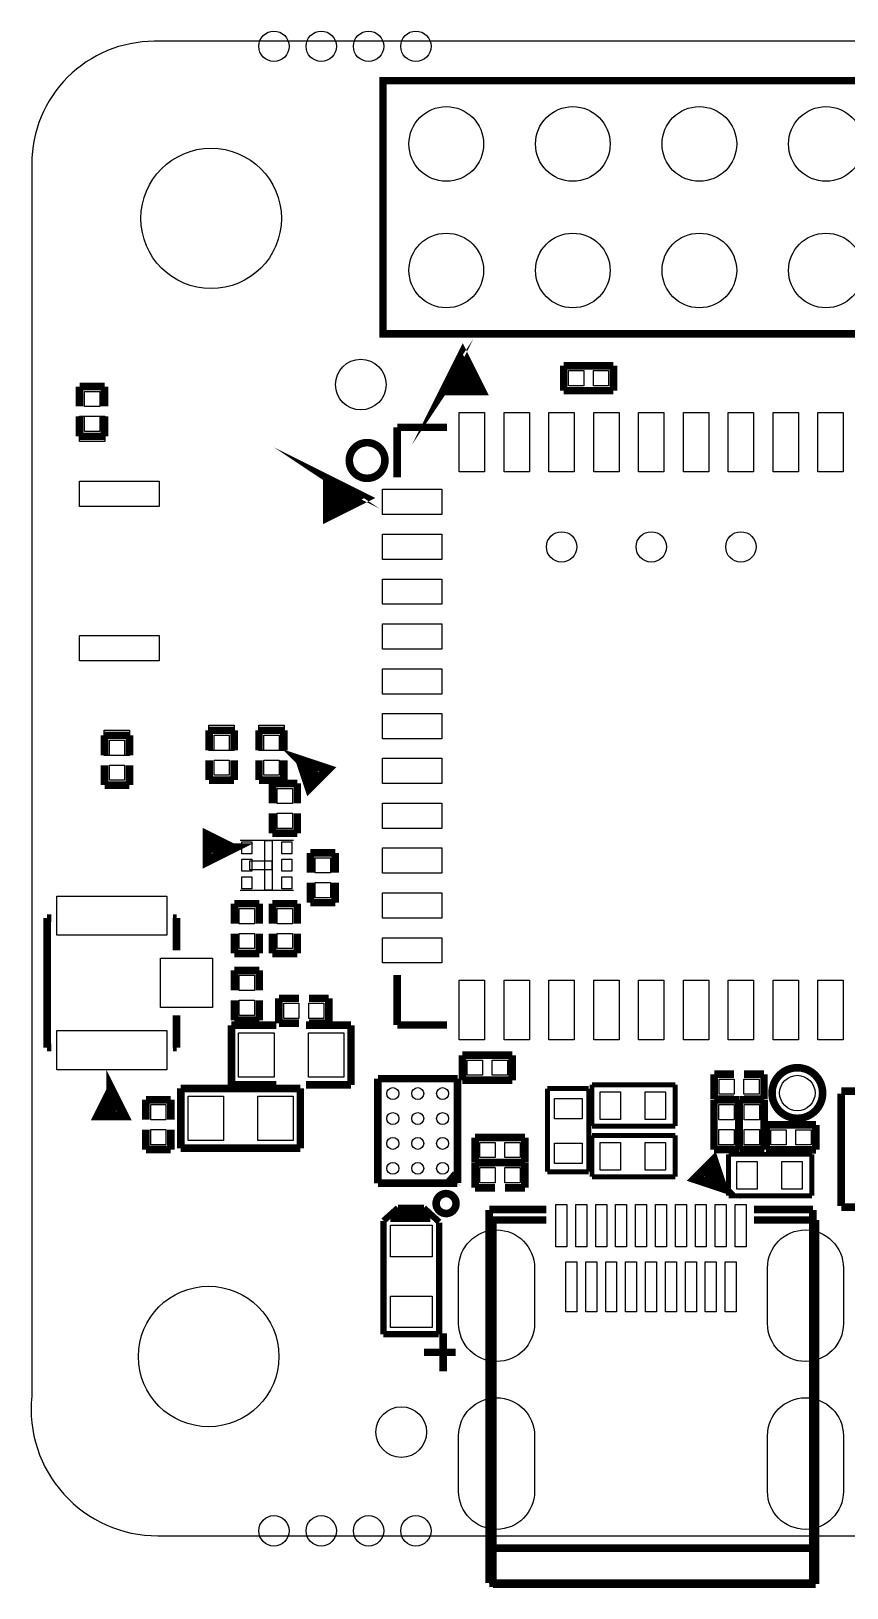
# Model space of a CAD drawing. Extents: x 0 to 65, y -1.2 to 30.2.
# Drawn here: x -0.01 to 16.36, y -1.05 to 30.21 of the extents above; entities that cross this region are included whole.
import ezdxf

# ---------------------------------------------------------------- set-up
doc = ezdxf.new("R2010")
doc.units = 0
for name, color, linetype in [('BOARD_GEOMETRY_OUTLINE', 3, 'CONTINUOUS'), ('BOARD_GEOMETRY_SILKSCREEN_', 1, 'CONTINUOUS'), ('PACKAGE_GEOMETRY_SILKSCREE', 4, 'CONTINUOUS'), ('PIN_TOP', 5, 'CONTINUOUS')]:
    doc.layers.add(name, color=color, linetype=linetype)

msp = doc.modelspace()

# ---------------------------------------------------------------- linework, layer by layer
at = {"layer": 'BOARD_GEOMETRY_OUTLINE'}
msp.add_lwpolyline([(0, 2.802382, 0.444679), (2.5273, 0), (62.536324, 0, 0.414124), (65.001648, 2.465324), (65.001648, 27.525726, 0.414223), (62.5221, 30.005528), (2.45745, 30.005528, 0.414246), (0, 27.547824)], format="xyb", close=True, dxfattribs=at)
at = {"layer": 'BOARD_GEOMETRY_SILKSCREEN_'}
for points, const_width in [([(7.050024, 29.21508), (57.850024, 29.21508), (57.850024, 24.13508), (7.050024, 24.13508), (7.050024, 29.21508)], 0.1524), ([(8.250174, 22.97303), (9.050274, 22.97303), (8.650224, 23.77313), (8.250174, 22.97303), (8.650224, 23.572978), (8.950198, 23.073106), (8.450326, 23.073106), (8.650224, 23.473156), (8.850122, 23.173182), (8.550148, 23.173182), (8.7503, 23.37308)], 0.1524), ([(7.33552, 22.25548), (8.33628, 22.25548)], 0.1524), ([(7.33552, 21.25472), (7.33552, 22.25548)], 0.1524), ([(5.92455, 21.235924), (5.92455, 20.435824), (6.72465, 20.835874), (5.92455, 21.235924), (6.524498, 20.835874), (6.024626, 20.5359), (6.024626, 21.035772), (6.424676, 20.835874), (6.124702, 20.635722), (6.124702, 20.935696), (6.3246, 20.735798)], 0.1524), ([(5.395468, 15.565628), (5.572252, 15.035276), (5.925566, 15.388844), (5.395468, 15.565628), (5.67817, 15.282926)], 0.199898), ([(0.306324, 12.402058), (0.38862, 12.402058)], 0.1524), ([(0.306324, 9.802114), (0.306324, 12.402058)], 0.1524), ([(2.906268, 12.402058), (2.832354, 12.402058)], 0.1524), ([(2.906268, 12.402058), (2.906268, 11.752072)], 0.1524), ([(7.33552, 11.25728), (7.33552, 10.25652)], 0.1524), ([(2.906268, 9.802114), (2.906268, 10.451338)], 0.1524), ([(7.33552, 10.25652), (8.33628, 10.25652)], 0.1524), ([(0.306324, 9.802114), (0.38862, 9.802114)], 0.1524), ([(2.906268, 9.802114), (2.832354, 9.802114)], 0.1524), ([(6.9469, 9.178036), (8.5471, 9.178036)], 0.1524), ([(6.9469, 7.077964), (6.9469, 9.178036)], 0.1524), ([(8.5471, 9.178036), (8.5471, 7.080758)], 0.1524), ([(13.863066, 6.994906), (13.686282, 7.525004), (13.332968, 7.17169), (13.863066, 6.994906), (13.58011, 7.277862)], 0.199898), ([(8.3566, 7.0866), (8.509, 7.2644)], 0.1524), ([(8.544306, 7.077964), (6.9469, 7.077964)], 0.1524), ([(8.5471, 7.080758), (8.544306, 7.077964)], 0.1524), ([(7.0612, 6.3246), (7.349998, 6.583172)], 0.127), ([(7.949946, 6.503162), (7.29996, 6.503162)], 0.127), ([(7.349998, 6.583172), (7.869936, 6.583172)], 0.127), ([(7.869936, 6.583172), (8.1788, 6.2992)], 0.127), ([(9.180068, 6.54304), (9.180068, -0.948944)], 0.1524), ([(9.1821, 6.549898), (10.325608, 6.549898)], 0.1524), ([(15.683992, 6.549898), (14.497558, 6.549898)], 0.1524), ([(15.679928, 6.542024), (15.679928, -0.953008)], 0.1524), ([(7.059168, 4.045458), (7.059168, 6.317742)], 0.127), ([(7.999984, 6.413246), (7.199884, 6.413246)], 0.127), ([(7.999984, 6.362446), (7.199884, 6.362446)], 0.127), ([(8.178292, 6.28777), (8.178292, 4.045458)], 0.127), ([(9.254998, 6.340094), (9.254998, -0.96901)], 0.1524), ([(9.254998, 6.340094), (10.325608, 6.340094)], 0.1524), ([(15.731998, 6.340094), (14.497558, 6.340094)], 0.1524), ([(15.731998, -0.96901), (15.731998, 6.340094)], 0.1524), ([(8.165338, 4.045458), (7.059168, 4.045458)], 0.127), ([(8.255, 3.302), (8.255, 4.064)], 0.1524), ([(7.874, 3.683), (8.509, 3.683)], 0.1524), ([(9.183116, -0.249936), (15.680944, -0.249936)], 0.1524), ([(9.181084, -0.94996), (15.682976, -0.94996)], 0.1524), ([(9.254998, -0.96901), (15.731998, -0.96901)], 0.1524)]:
    msp.add_lwpolyline(points, dxfattribs=dict(at, const_width=const_width))
at = {"layer": 'BOARD_GEOMETRY_SILKSCREEN_', "const_width": 0.1524}
for points in [[(7.08914, 21.59, 1), (6.37286, 21.59, 1), (7.08914, 21.59)], [(8.51535, 6.671056, 0.99991), (8.115808, 6.671056, 1.00009), (8.51535, 6.671056)]]:
    msp.add_lwpolyline(points, format="xyb", dxfattribs=at)
at = {"layer": 'PACKAGE_GEOMETRY_SILKSCREE'}
for points, const_width in [([(7.050024, 29.21508), (57.850024, 29.21508), (57.850024, 24.13508), (7.050024, 24.13508), (7.050024, 29.21508)], 0.1524), ([(8.250174, 22.97303), (9.050274, 22.97303), (8.650224, 23.77313), (8.250174, 22.97303), (8.650224, 23.572978), (8.950198, 23.073106), (8.450326, 23.073106), (8.650224, 23.473156), (8.850122, 23.173182), (8.550148, 23.173182), (8.7503, 23.37308)], 0.1524), ([(10.676128, 23.490936), (11.675872, 23.490936)], 0.1524), ([(10.676128, 22.991064), (10.676128, 23.490936)], 0.1524), ([(11.675872, 23.490936), (11.675872, 22.991064)], 0.1524), ([(0.959866, 23.074376), (0.959866, 22.67458)], 0.1524), ([(1.459738, 23.074376), (0.959866, 23.074376)], 0.1524), ([(1.459738, 22.67458), (1.459738, 23.074376)], 0.1524), ([(11.675872, 22.991064), (10.676128, 22.991064)], 0.1524), ([(0.959866, 22.074632), (0.959866, 22.474428)], 0.1524), ([(1.459738, 22.474428), (1.459738, 22.074632)], 0.1524), ([(7.33552, 21.25472), (7.33552, 22.25548)], 0.1524), ([(7.33552, 22.25548), (8.33628, 22.25548)], 0.1524), ([(1.459738, 22.074632), (0.959866, 22.074632)], 0.1524), ([(5.92455, 21.235924), (5.92455, 20.435824), (6.72465, 20.835874), (5.92455, 21.235924), (6.524498, 20.835874), (6.024626, 20.5359), (6.024626, 21.035772), (6.424676, 20.835874), (6.124702, 20.635722), (6.124702, 20.935696), (6.3246, 20.735798)], 0.1524), ([(1.459738, 16.071342), (1.95961, 16.071342)], 0.1524), ([(1.459738, 15.671546), (1.459738, 16.071342)], 0.1524), ([(1.95961, 16.071342), (1.95961, 15.671546)], 0.1524), ([(3.55981, 16.171418), (3.55981, 15.771622)], 0.1524), ([(4.059682, 16.171418), (3.55981, 16.171418)], 0.1524), ([(4.059682, 15.771622), (4.059682, 16.171418)], 0.1524), ([(4.559808, 16.171418), (5.05968, 16.171418)], 0.1524), ([(4.559808, 15.771622), (4.559808, 16.171418)], 0.1524), ([(5.05968, 16.171418), (5.05968, 15.771622)], 0.1524), ([(3.55981, 15.171674), (3.55981, 15.57147)], 0.1524), ([(4.059682, 15.57147), (4.059682, 15.171674)], 0.1524), ([(4.559808, 15.57147), (4.559808, 15.171674)], 0.1524), ([(5.05968, 15.171674), (5.05968, 15.57147)], 0.1524), ([(5.395468, 15.565628), (5.571998, 15.03553), (5.925566, 15.388844), (5.395468, 15.565628), (5.67817, 15.282926)], 0.199898), ([(1.459738, 15.471394), (1.459738, 15.071598)], 0.1524), ([(1.95961, 15.071598), (1.95961, 15.471394)], 0.1524), ([(1.459738, 15.071598), (1.95961, 15.071598)], 0.1524), ([(4.059682, 15.171674), (3.55981, 15.171674)], 0.1524), ([(4.559808, 15.171674), (5.05968, 15.171674)], 0.1524), ([(4.830064, 14.705076), (4.830064, 15.104872)], 0.1524), ([(4.830064, 15.104872), (5.329936, 15.104872)], 0.1524), ([(5.329936, 15.104872), (5.329936, 14.705076)], 0.1524), ([(4.830064, 14.504924), (4.830064, 14.105128)], 0.1524), ([(5.329936, 14.105128), (5.329936, 14.504924)], 0.1524), ([(4.028186, 13.8049), (3.528314, 14.054836), (3.528314, 13.554964), (4.028186, 13.8049), (3.628136, 13.8049)], 0.199898), ([(4.830064, 14.105128), (5.329936, 14.105128)], 0.1524), ([(4.178046, 13.96492), (5.258054, 13.96492)], 0.0254), ([(5.592064, 13.711936), (5.592064, 13.31214)], 0.1524), ([(6.091936, 13.711936), (5.592064, 13.711936)], 0.1524), ([(6.091936, 13.31214), (6.091936, 13.711936)], 0.1524), ([(5.592064, 12.712192), (5.592064, 13.111988)], 0.1524), ([(6.091936, 13.111988), (6.091936, 12.712192)], 0.1524), ([(5.258054, 12.959334), (4.178046, 12.959334)], 0.0254), ([(4.068064, 12.691872), (4.068064, 12.292076)], 0.1524), ([(4.567936, 12.691872), (4.068064, 12.691872)], 0.1524), ([(4.567936, 12.292076), (4.567936, 12.691872)], 0.1524), ([(4.830064, 12.691872), (4.830064, 12.292076)], 0.1524), ([(5.329936, 12.691872), (4.830064, 12.691872)], 0.1524), ([(5.329936, 12.292076), (5.329936, 12.691872)], 0.1524), ([(6.091936, 12.712192), (5.592064, 12.712192)], 0.1524), ([(0.306324, 12.402058), (0.38862, 12.402058)], 0.1524), ([(0.306324, 9.802114), (0.306324, 12.402058)], 0.1524), ([(2.906268, 12.402058), (2.832354, 12.402058)], 0.1524), ([(2.906268, 12.402058), (2.906268, 11.752072)], 0.1524), ([(4.068064, 11.692128), (4.068064, 12.091924)], 0.1524), ([(4.567936, 12.091924), (4.567936, 11.692128)], 0.1524), ([(4.830064, 11.692128), (4.830064, 12.091924)], 0.1524), ([(5.329936, 12.091924), (5.329936, 11.692128)], 0.1524), ([(4.567936, 11.692128), (4.068064, 11.692128)], 0.1524), ([(5.329936, 11.692128), (4.830064, 11.692128)], 0.1524), ([(4.068064, 11.352022), (4.567936, 11.352022)], 0.1524), ([(4.068064, 10.952226), (4.068064, 11.352022)], 0.1524), ([(4.567936, 11.352022), (4.567936, 10.952226)], 0.1524), ([(7.33552, 11.25728), (7.33552, 10.25652)], 0.1524), ([(4.068064, 10.752074), (4.068064, 10.352278)], 0.1524), ([(4.567936, 10.352278), (4.567936, 10.752074)], 0.1524), ([(4.961128, 10.790936), (5.360924, 10.790936)], 0.1524), ([(4.961128, 10.291064), (4.961128, 10.790936)], 0.1524), ([(5.960872, 10.790936), (5.561076, 10.790936)], 0.1524), ([(5.960872, 10.291064), (5.960872, 10.790936)], 0.1524), ([(2.906268, 9.802114), (2.906268, 10.451338)], 0.1524), ([(4.007104, 10.251948), (4.007104, 9.052052)], 0.1524), ([(4.907026, 10.251948), (4.007104, 10.251948)], 0.1524), ([(4.068064, 10.352278), (4.567936, 10.352278)], 0.1524), ([(5.360924, 10.291064), (4.961128, 10.291064)], 0.1524), ([(6.406896, 10.251948), (5.506974, 10.251948)], 0.1524), ([(5.561076, 10.291064), (5.960872, 10.291064)], 0.1524), ([(6.406896, 9.052052), (6.406896, 10.251948)], 0.1524), ([(7.33552, 10.25652), (8.33628, 10.25652)], 0.1524), ([(0.306324, 9.802114), (0.38862, 9.802114)], 0.1524), ([(2.906268, 9.802114), (2.832354, 9.802114)], 0.1524), ([(8.644128, 9.148064), (8.644128, 9.647936)], 0.1524), ([(8.644128, 9.647936), (9.643872, 9.647936)], 0.1524), ([(9.643872, 9.647936), (9.643872, 9.148064)], 0.1524), ([(1.593596, 8.93826), (1.34366, 8.438388), (1.843532, 8.438388), (1.593596, 8.93826), (1.593596, 8.53821)], 0.199898), ([(4.007104, 9.052052), (4.907026, 9.052052)], 0.1524), ([(5.506974, 9.052052), (6.406896, 9.052052)], 0.1524), ([(6.9469, 9.178036), (8.5471, 9.178036)], 0.1524), ([(6.9469, 7.077964), (6.9469, 9.178036)], 0.1524), ([(8.5471, 9.178036), (8.5471, 7.080758)], 0.1524), ([(9.643872, 9.148064), (8.644128, 9.148064)], 0.1524), ([(11.245088, 9.056116), (11.245088, 8.226044)], 0.100076), ([(12.914884, 9.056116), (11.245088, 9.056116)], 0.100076), ([(12.914884, 8.226044), (12.914884, 9.056116)], 0.100076), ([(13.698728, 8.76681), (13.698728, 9.266682)], 0.1524), ([(13.698728, 9.266682), (14.098524, 9.266682)], 0.1524), ([(14.698472, 9.266936), (14.298676, 9.266936)], 0.1524), ([(14.698472, 8.76681), (14.698472, 9.266936)], 0.1524), ([(2.290064, 8.754872), (2.290064, 8.355076)], 0.1524), ([(2.789936, 8.754872), (2.290064, 8.754872)], 0.1524), ([(2.789936, 8.355076), (2.789936, 8.754872)], 0.1524), ([(2.991104, 8.981948), (5.390896, 8.981948)], 0.1524), ([(2.991104, 7.782052), (2.991104, 8.981948)], 0.1524), ([(5.390896, 8.981948), (5.390896, 7.782052)], 0.1524), ([(10.349484, 8.977884), (10.349484, 7.308088)], 0.100076), ([(11.179556, 8.977884), (10.349484, 8.977884)], 0.100076), ([(11.179556, 7.308088), (11.179556, 8.977884)], 0.100076), ([(13.694664, 8.754872), (14.194536, 8.754872)], 0.1524), ([(13.694664, 7.755128), (13.694664, 8.754872)], 0.1524), ([(14.098778, 8.76681), (13.698728, 8.76681)], 0.1524), ([(14.194536, 8.754872), (14.194536, 7.755128)], 0.1524), ([(14.202664, 8.754872), (14.702536, 8.754872)], 0.1524), ([(14.202664, 7.755128), (14.202664, 8.754872)], 0.1524), ([(14.298676, 8.76681), (14.698472, 8.76681)], 0.1524), ([(14.702536, 8.754872), (14.702536, 7.755128)], 0.1524), ([(16.247872, 8.92556), (19.052286, 8.92556)], 0.1524), ([(16.247872, 6.623304), (16.247872, 8.87476)], 0.1524), ([(2.290064, 7.755128), (2.290064, 8.154924)], 0.1524), ([(2.789936, 8.154924), (2.789936, 7.755128)], 0.1524), ([(11.245088, 8.226044), (12.914884, 8.226044)], 0.100076), ([(14.740128, 8.250936), (15.739872, 8.250936)], 0.1524), ([(14.740128, 7.751064), (14.740128, 8.250936)], 0.1524), ([(15.739872, 8.250936), (15.739872, 7.751064)], 0.1524), ([(2.789936, 7.755128), (2.290064, 7.755128)], 0.1524), ([(5.390896, 7.782052), (2.991104, 7.782052)], 0.1524), ([(8.898128, 7.996936), (9.897872, 7.996936)], 0.1524), ([(8.898128, 7.497064), (8.898128, 7.996936)], 0.1524), ([(9.897872, 7.996936), (9.897872, 7.497064)], 0.1524), ([(11.245088, 8.040116), (11.245088, 7.210044)], 0.100076), ([(12.914884, 8.040116), (11.245088, 8.040116)], 0.100076), ([(12.914884, 7.210044), (12.914884, 8.040116)], 0.100076), ([(14.194536, 7.755128), (13.694664, 7.755128)], 0.1524), ([(14.702536, 7.755128), (14.202664, 7.755128)], 0.1524), ([(15.739872, 7.751064), (14.740128, 7.751064)], 0.1524), ([(9.897872, 7.497064), (8.898128, 7.497064)], 0.1524), ([(8.898128, 7.488936), (8.898128, 6.989064)], 0.1524), ([(9.297924, 7.488936), (8.898128, 7.488936)], 0.1524), ([(9.498076, 7.488936), (9.897872, 7.488936)], 0.1524), ([(9.897872, 7.488936), (9.897872, 6.989064)], 0.1524), ([(13.863066, 6.994906), (13.686282, 7.525004), (13.332968, 7.17169), (13.863066, 6.994906), (13.58011, 7.277862)], 0.199898), ([(13.988288, 7.659116), (13.988288, 6.829044)], 0.100076), ([(15.658084, 7.659116), (13.988288, 7.659116)], 0.100076), ([(15.658084, 6.829044), (15.658084, 7.659116)], 0.100076), ([(8.3566, 7.0866), (8.509, 7.2644)], 0.1524), ([(10.349484, 7.308088), (11.179556, 7.308088)], 0.100076), ([(11.245088, 7.210044), (12.914884, 7.210044)], 0.100076), ([(8.544306, 7.077964), (6.9469, 7.077964)], 0.1524), ([(8.5471, 7.080758), (8.544306, 7.077964)], 0.1524), ([(8.898128, 6.989064), (9.297924, 6.989064)], 0.1524), ([(9.897872, 6.989064), (9.498076, 6.989064)], 0.1524), ([(13.988288, 6.829044), (15.658084, 6.829044)], 0.100076), ([(7.0612, 6.3246), (7.349998, 6.583172)], 0.127), ([(7.949946, 6.503162), (7.29996, 6.503162)], 0.127), ([(7.349998, 6.583172), (7.869936, 6.583172)], 0.127), ([(7.869936, 6.583172), (8.1788, 6.2992)], 0.127), ([(9.180068, 6.54304), (9.180068, -0.948944)], 0.1524), ([(9.1821, 6.549898), (10.325608, 6.549898)], 0.1524), ([(15.683992, 6.549898), (14.497558, 6.549898)], 0.1524), ([(15.679928, 6.542024), (15.679928, -0.953008)], 0.1524), ([(19.052286, 6.597904), (16.247872, 6.597904)], 0.1524), ([(7.059168, 4.045458), (7.059168, 6.317742)], 0.127), ([(7.999984, 6.413246), (7.199884, 6.413246)], 0.127), ([(7.999984, 6.362446), (7.199884, 6.362446)], 0.127), ([(8.178292, 6.28777), (8.178292, 4.045458)], 0.127), ([(9.254998, 6.340094), (10.325608, 6.340094)], 0.1524), ([(9.254998, 6.340094), (9.254998, -0.96901)], 0.1524), ([(15.731998, 6.340094), (14.497558, 6.340094)], 0.1524), ([(15.731998, -0.96901), (15.731998, 6.340094)], 0.1524), ([(8.165338, 4.045458), (7.059168, 4.045458)], 0.127), ([(8.255, 3.302), (8.255, 4.064)], 0.1524), ([(7.874, 3.683), (8.509, 3.683)], 0.1524), ([(9.183116, -0.249936), (15.680944, -0.249936)], 0.1524), ([(9.181084, -0.94996), (15.682976, -0.94996)], 0.1524), ([(9.254998, -0.96901), (15.731998, -0.96901)], 0.1524)]:
    msp.add_lwpolyline(points, dxfattribs=dict(at, const_width=const_width))
at = {"layer": 'PACKAGE_GEOMETRY_SILKSCREE', "const_width": 0.1524}
for points in [[(7.08914, 21.59, 1), (6.37286, 21.59, 1), (7.08914, 21.59)], [(15.875, 8.89, 1), (14.859, 8.89, 1), (15.875, 8.89)], [(8.51535, 6.671056, 0.99991), (8.115808, 6.671056, 1.00009), (8.51535, 6.671056)]]:
    msp.add_lwpolyline(points, format="xyb", dxfattribs=at)
at = {"layer": 'PIN_TOP'}
for points in [[(11.078464, 23.3934), (11.078464, 23.0886), (10.773664, 23.0886), (10.773664, 23.3934)], [(11.578336, 23.3934), (11.578336, 23.0886), (11.273536, 23.0886), (11.273536, 23.3934)], [(1.057402, 22.97684), (1.362202, 22.97684), (1.362202, 22.67204), (1.057402, 22.67204)], [(8.58012, 21.35886), (8.58012, 22.55266), (9.08812, 22.55266), (9.08812, 21.35886)], [(9.48182, 21.35886), (9.48182, 22.55266), (9.98982, 22.55266), (9.98982, 21.35886)], [(10.38098, 21.35886), (10.38098, 22.55266), (10.88898, 22.55266), (10.88898, 21.35886)], [(11.28014, 21.35886), (11.28014, 22.55266), (11.78814, 22.55266), (11.78814, 21.35886)], [(12.18184, 21.35886), (12.18184, 22.55266), (12.68984, 22.55266), (12.68984, 21.35886)], [(13.081, 21.35886), (13.081, 22.55266), (13.589, 22.55266), (13.589, 21.35886)], [(13.98016, 21.35886), (13.98016, 22.55266), (14.48816, 22.55266), (14.48816, 21.35886)], [(14.88186, 21.35886), (14.88186, 22.55266), (15.38986, 22.55266), (15.38986, 21.35886)], [(15.78102, 21.35886), (15.78102, 22.55266), (16.28902, 22.55266), (16.28902, 21.35886)], [(1.463802, 21.968968), (0.955802, 21.968968), (0.955802, 22.476968), (1.463802, 22.476968)], [(1.057402, 22.476968), (1.362202, 22.476968), (1.362202, 22.172168), (1.057402, 22.172168)], [(2.559812, 20.668996), (0.959612, 20.668996), (0.959612, 21.176996), (2.559812, 21.176996)], [(7.03834, 20.50288), (7.03834, 21.01088), (8.23214, 21.01088), (8.23214, 20.50288)], [(7.03834, 19.60118), (7.03834, 20.10918), (8.23214, 20.10918), (8.23214, 19.60118)], [(7.03834, 18.70202), (7.03834, 19.21002), (8.23214, 19.21002), (8.23214, 18.70202)], [(7.03834, 17.80286), (7.03834, 18.31086), (8.23214, 18.31086), (8.23214, 17.80286)], [(2.559812, 17.56918), (0.959612, 17.56918), (0.959612, 18.07718), (2.559812, 18.07718)], [(7.03834, 16.90116), (7.03834, 17.40916), (8.23214, 17.40916), (8.23214, 16.90116)], [(4.063746, 15.769082), (3.555746, 15.769082), (3.555746, 16.277082), (4.063746, 16.277082)], [(5.063744, 15.769082), (4.555744, 15.769082), (4.555744, 16.277082), (5.063744, 16.277082)], [(7.03834, 16.002), (7.03834, 16.51), (8.23214, 16.51), (8.23214, 16.002)], [(1.963674, 15.669006), (1.455674, 15.669006), (1.455674, 16.177006), (1.963674, 16.177006)], [(1.862074, 15.669006), (1.557274, 15.669006), (1.557274, 15.973806), (1.862074, 15.973806)], [(3.657346, 16.073882), (3.962146, 16.073882), (3.962146, 15.769082), (3.657346, 15.769082)], [(4.962144, 15.769082), (4.657344, 15.769082), (4.657344, 16.073882), (4.962144, 16.073882)], [(1.862074, 15.169134), (1.557274, 15.169134), (1.557274, 15.473934), (1.862074, 15.473934)], [(3.657346, 15.57401), (3.962146, 15.57401), (3.962146, 15.26921), (3.657346, 15.26921)], [(4.962144, 15.26921), (4.657344, 15.26921), (4.657344, 15.57401), (4.962144, 15.57401)], [(7.03834, 15.10284), (7.03834, 15.61084), (8.23214, 15.61084), (8.23214, 15.10284)], [(5.2324, 14.702536), (4.9276, 14.702536), (4.9276, 15.007336), (5.2324, 15.007336)], [(7.03834, 14.20114), (7.03834, 14.70914), (8.23214, 14.70914), (8.23214, 14.20114)], [(5.2324, 14.202664), (4.9276, 14.202664), (4.9276, 14.507464), (5.2324, 14.507464)], [(4.2164, 13.932662), (4.4196, 13.932662), (4.4196, 13.691362), (4.2164, 13.691362)], [(4.678045, 13.961999), (4.828159, 13.961999), (4.828159, 12.962001), (4.678045, 12.962001)], [(5.0165, 13.932662), (5.2197, 13.932662), (5.2197, 13.691362), (5.0165, 13.691362)], [(7.03834, 13.30198), (7.03834, 13.80998), (8.23214, 13.80998), (8.23214, 13.30198)], [(4.2164, 13.58265), (4.4196, 13.58265), (4.4196, 13.34135), (4.2164, 13.34135)], [(4.378198, 13.552043), (4.818126, 13.552043), (4.818126, 13.371957), (4.378198, 13.371957)], [(5.0165, 13.58265), (5.2197, 13.58265), (5.2197, 13.34135), (5.0165, 13.34135)], [(5.6896, 13.6144), (5.9944, 13.6144), (5.9944, 13.3096), (5.6896, 13.3096)], [(4.2164, 13.232638), (4.4196, 13.232638), (4.4196, 12.991338), (4.2164, 12.991338)], [(5.0165, 13.232638), (5.2197, 13.232638), (5.2197, 12.991338), (5.0165, 12.991338)], [(2.711196, 12.058396), (0.501396, 12.058396), (0.501396, 12.845796), (2.711196, 12.845796)], [(5.6896, 13.114528), (5.9944, 13.114528), (5.9944, 12.809728), (5.6896, 12.809728)], [(7.03834, 12.40282), (7.03834, 12.91082), (8.23214, 12.91082), (8.23214, 12.40282)], [(4.1656, 12.594336), (4.4704, 12.594336), (4.4704, 12.289536), (4.1656, 12.289536)], [(4.9276, 12.594336), (5.2324, 12.594336), (5.2324, 12.289536), (4.9276, 12.289536)], [(4.1656, 12.094464), (4.4704, 12.094464), (4.4704, 11.789664), (4.1656, 11.789664)], [(4.9276, 12.094464), (5.2324, 12.094464), (5.2324, 11.789664), (4.9276, 11.789664)], [(7.03834, 11.50112), (7.03834, 12.00912), (8.23214, 12.00912), (8.23214, 11.50112)], [(3.62712, 10.606786), (2.58572, 10.606786), (2.58572, 11.597386), (3.62712, 11.597386)], [(4.4704, 10.949686), (4.1656, 10.949686), (4.1656, 11.254486), (4.4704, 11.254486)], [(8.58012, 9.95934), (8.58012, 11.15314), (9.08812, 11.15314), (9.08812, 9.95934)], [(9.48182, 9.95934), (9.48182, 11.15314), (9.98982, 11.15314), (9.98982, 9.95934)], [(10.38098, 9.95934), (10.38098, 11.15314), (10.88898, 11.15314), (10.88898, 9.95934)], [(11.28014, 9.95934), (11.28014, 11.15314), (11.78814, 11.15314), (11.78814, 9.95934)], [(12.18184, 9.95934), (12.18184, 11.15314), (12.68984, 11.15314), (12.68984, 9.95934)], [(13.081, 9.95934), (13.081, 11.15314), (13.589, 11.15314), (13.589, 9.95934)], [(13.98016, 9.95934), (13.98016, 11.15314), (14.48816, 11.15314), (14.48816, 9.95934)], [(14.88186, 9.95934), (14.88186, 11.15314), (15.38986, 11.15314), (15.38986, 9.95934)], [(15.78102, 9.95934), (15.78102, 11.15314), (16.28902, 11.15314), (16.28902, 9.95934)], [(4.4704, 10.449814), (4.1656, 10.449814), (4.1656, 10.754614), (4.4704, 10.754614)], [(5.363464, 10.6934), (5.363464, 10.3886), (5.058664, 10.3886), (5.058664, 10.6934)], [(5.863336, 10.6934), (5.863336, 10.3886), (5.558536, 10.3886), (5.558536, 10.6934)], [(2.711196, 9.358376), (0.501396, 9.358376), (0.501396, 10.145776), (2.711196, 10.145776)], [(4.862576, 10.0965), (4.862576, 9.2075), (4.151376, 9.2075), (4.151376, 10.0965)], [(6.262624, 10.0965), (6.262624, 9.2075), (5.551424, 9.2075), (5.551424, 10.0965)], [(8.741664, 9.2456), (8.741664, 9.5504), (9.046464, 9.5504), (9.046464, 9.2456)], [(9.241536, 9.2456), (9.241536, 9.5504), (9.546336, 9.5504), (9.546336, 9.2456)], [(14.101064, 9.1694), (14.101064, 8.8646), (13.796264, 8.8646), (13.796264, 9.1694)], [(14.600936, 9.1694), (14.600936, 8.8646), (14.296136, 8.8646), (14.296136, 9.1694)], [(3.135376, 7.9375), (3.135376, 8.8265), (3.846576, 8.8265), (3.846576, 7.9375)], [(4.535424, 7.9375), (4.535424, 8.8265), (5.246624, 8.8265), (5.246624, 7.9375)], [(11.049, 8.374888), (10.4902, 8.374888), (10.4902, 8.781288), (11.049, 8.781288)], [(11.411712, 8.3566), (11.411712, 8.9154), (11.818112, 8.9154), (11.818112, 8.3566)], [(12.311888, 8.3566), (12.311888, 8.9154), (12.718288, 8.9154), (12.718288, 8.3566)], [(2.3876, 8.657336), (2.6924, 8.657336), (2.6924, 8.352536), (2.3876, 8.352536)], [(14.097, 8.352536), (13.7922, 8.352536), (13.7922, 8.657336), (14.097, 8.657336)], [(14.3002, 8.657336), (14.605, 8.657336), (14.605, 8.352536), (14.3002, 8.352536)], [(2.3876, 8.157464), (2.6924, 8.157464), (2.6924, 7.852664), (2.3876, 7.852664)], [(14.097, 7.852664), (13.7922, 7.852664), (13.7922, 8.157464), (14.097, 8.157464)], [(14.3002, 8.157464), (14.605, 8.157464), (14.605, 7.852664), (14.3002, 7.852664)], [(15.142464, 8.1534), (15.142464, 7.8486), (14.837664, 7.8486), (14.837664, 8.1534)], [(15.642336, 8.1534), (15.642336, 7.8486), (15.337536, 7.8486), (15.337536, 8.1534)], [(9.300464, 7.8994), (9.300464, 7.5946), (8.995664, 7.5946), (8.995664, 7.8994)], [(9.800336, 7.8994), (9.800336, 7.5946), (9.495536, 7.5946), (9.495536, 7.8994)], [(11.049, 7.474712), (10.4902, 7.474712), (10.4902, 7.881112), (11.049, 7.881112)], [(11.411712, 7.3406), (11.411712, 7.8994), (11.818112, 7.8994), (11.818112, 7.3406)], [(12.311888, 7.3406), (12.311888, 7.8994), (12.718288, 7.8994), (12.718288, 7.3406)], [(14.154912, 6.9596), (14.154912, 7.5184), (14.561312, 7.5184), (14.561312, 6.9596)], [(15.055088, 6.9596), (15.055088, 7.5184), (15.461488, 7.5184), (15.461488, 6.9596)], [(8.995664, 7.0866), (8.995664, 7.3914), (9.300464, 7.3914), (9.300464, 7.0866)], [(9.495536, 7.0866), (9.495536, 7.3914), (9.800336, 7.3914), (9.800336, 7.0866)], [(10.519918, 5.80009), (10.519918, 6.649974), (10.739882, 6.649974), (10.739882, 5.80009)], [(10.919968, 5.80009), (10.919968, 6.649974), (11.139932, 6.649974), (11.139932, 5.80009)], [(11.320018, 5.80009), (11.320018, 6.649974), (11.539982, 6.649974), (11.539982, 5.80009)], [(11.720068, 5.80009), (11.720068, 6.649974), (11.940032, 6.649974), (11.940032, 5.80009)], [(12.120118, 5.80009), (12.120118, 6.649974), (12.340082, 6.649974), (12.340082, 5.80009)], [(12.519914, 5.80009), (12.519914, 6.649974), (12.739878, 6.649974), (12.739878, 5.80009)], [(12.919964, 5.80009), (12.919964, 6.649974), (13.139928, 6.649974), (13.139928, 5.80009)], [(13.320014, 5.80009), (13.320014, 6.649974), (13.539978, 6.649974), (13.539978, 5.80009)], [(13.720064, 5.80009), (13.720064, 6.649974), (13.940028, 6.649974), (13.940028, 5.80009)], [(14.120114, 5.80009), (14.120114, 6.649974), (14.340078, 6.649974), (14.340078, 5.80009)], [(8.0391, 5.59943), (7.2009, 5.59943), (7.2009, 6.23443), (8.0391, 6.23443)], [(10.72007, 4.499864), (10.72007, 5.499862), (10.940034, 5.499862), (10.940034, 4.499864)], [(11.12012, 4.499864), (11.12012, 5.499862), (11.340084, 5.499862), (11.340084, 4.499864)], [(11.519916, 4.499864), (11.519916, 5.499862), (11.73988, 5.499862), (11.73988, 4.499864)], [(11.919966, 4.499864), (11.919966, 5.499862), (12.13993, 5.499862), (12.13993, 4.499864)], [(12.320016, 4.499864), (12.320016, 5.499862), (12.53998, 5.499862), (12.53998, 4.499864)], [(12.720066, 4.499864), (12.720066, 5.499862), (12.94003, 5.499862), (12.94003, 4.499864)], [(13.120116, 4.499864), (13.120116, 5.499862), (13.34008, 5.499862), (13.34008, 4.499864)], [(13.519912, 4.499864), (13.519912, 5.499862), (13.739876, 5.499862), (13.739876, 4.499864)], [(13.919962, 4.499864), (13.919962, 5.499862), (14.139926, 5.499862), (14.139926, 4.499864)], [(8.0391, 4.17957), (7.2009, 4.17957), (7.2009, 4.81457), (8.0391, 4.81457)]]:
    msp.add_lwpolyline(points, close=True, dxfattribs=at)
for points in [[(10.091928, 5.378704), (10.091928, 4.261104, -1), (8.567928, 4.261104), (8.567928, 5.378704, -1)], [(16.292068, 5.378704), (16.292068, 4.261104, -1), (14.768068, 4.261104), (14.768068, 5.378704, -1)], [(10.091928, 2.008886), (10.091928, 0.891286, -1), (8.567928, 0.891286), (8.567928, 2.008886, -1)], [(16.292068, 2.008886), (16.292068, 0.891286, -1), (14.768068, 0.891286), (14.768068, 2.008886, -1)]]:
    msp.add_lwpolyline(points, format="xyb", close=True, dxfattribs=at)
for centre, radius in [((4.86029, 29.905452), 0.3048), ((5.81025, 29.905452), 0.3048), ((6.76021, 29.905452), 0.3048), ((7.71017, 29.905452), 0.3048), ((8.320024, 27.94508), 0.7493), ((10.860024, 27.94508), 0.7493), ((13.400024, 27.94508), 0.7493), ((15.940024, 27.94508), 0.7493), ((3.599942, 26.450036), 1.4097), ((8.320024, 25.40508), 0.7493), ((10.860024, 25.40508), 0.7493), ((13.400024, 25.40508), 0.7493), ((15.940024, 25.40508), 0.7493), ((6.604, 23.114), 0.508), ((10.63498, 19.85518), 0.3048), ((12.43584, 19.85518), 0.3048), ((14.23416, 19.85518), 0.3048), ((15.367, 8.89), 0.3556), ((7.247128, 8.878062), 0.120015), ((7.747, 8.878062), 0.120015), ((8.246872, 8.878062), 0.120015), ((7.247128, 8.377936), 0.120015), ((7.747, 8.377936), 0.120015), ((8.246872, 8.377936), 0.120015), ((7.247128, 7.878064), 0.120015), ((7.747, 7.878064), 0.120015), ((8.246872, 7.878064), 0.120015), ((7.247128, 7.377938), 0.120015), ((7.747, 7.377938), 0.120015), ((8.246872, 7.377938), 0.120015), ((3.549904, 3.599942), 1.4097), ((7.4168, 2.0828), 0.508), ((4.86029, 0.100076), 0.3048), ((5.81025, 0.100076), 0.3048), ((6.76021, 0.100076), 0.3048), ((7.71017, 0.100076), 0.3048)]:
    msp.add_circle(centre, radius, dxfattribs=at)

doc.saveas('drawing.dxf')
